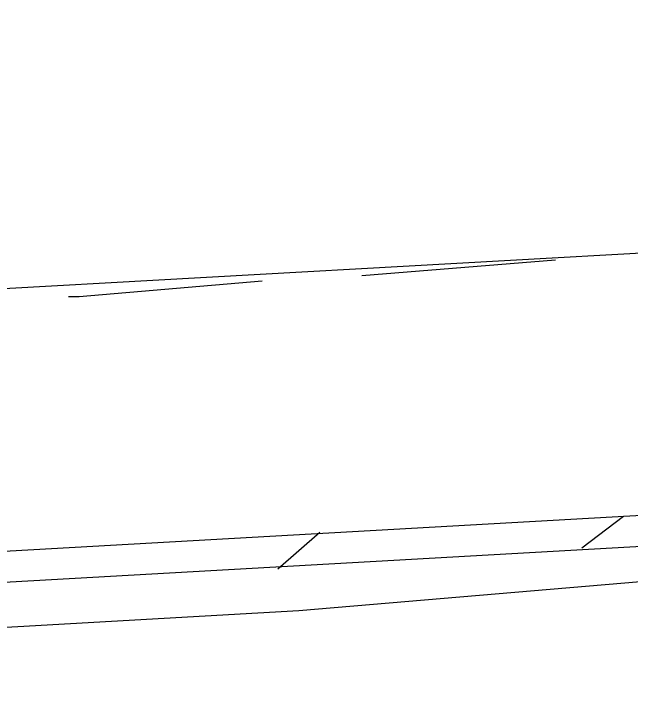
# Model space of a CAD drawing. Header units: feet. Extents: x -84 to 198, y -22 to 181.
# Drawn here: x 69.3 to 70.873, y 9.804 to 11.538 of the extents above; entities that cross this region are included whole.
import ezdxf

# ---------------------------------------------------------------- set-up
doc = ezdxf.new("R2010")
doc.units = ezdxf.units.FT
doc.layers.add('A-LINEA', color=7, linetype='CONTINUOUS')

msp = doc.modelspace()

# ---------------------------------------------------------------- linework, layer by layer
at = {"layer": 'A-LINEA'}
for p, q in [((70.1867, 10.8711), (70.68, 10.9111)), ((70.7467, 10.1778), (70.8533, 10.2578)), ((69.9733, 10.1244), (70.08, 10.2178))]:
    msp.add_line(p, q, dxfattribs=at)
for points in [[(44.16, 11.5378), (46.88, 11.1378), (49.6133, 10.7911), (52.36, 10.4844), (55.1067, 10.2444), (57.8533, 10.0444), (60.6, 9.8978), (62.48, 9.8311), (64.3733, 9.8044), (66.2533, 9.8311), (68.1467, 9.9111), (70.0267, 10.0178), (71.9067, 10.1778)], [(63.4133, 10.6711), (67.24, 10.7244), (71.0667, 10.9378)], [(69.44, 10.8178), (69.4667, 10.8178), (69.9333, 10.8578)], [(67.3067, 10.0578), (71.08, 10.2711), (71.08, 10.1911), (67.3067, 9.9778), (67.3067, 10.0578)]]:
    msp.add_lwpolyline(points, dxfattribs=at)

doc.saveas('drawing.dxf')
